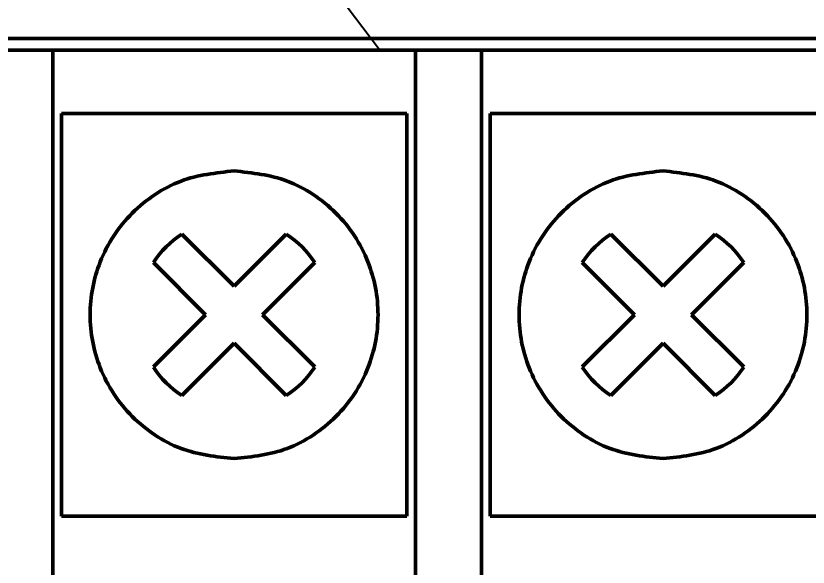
# Model space of a CAD drawing. Header units: millimetres. Extents: x 3520 to 8864, y 403 to 1747.
# Drawn here: x 5630.619 to 5632.27, y 877.465 to 878.615 of the extents above; entities that cross this region are included whole.
import ezdxf
from ezdxf import colors
from ezdxf.entities.mleader import LeaderData, LeaderLine
from ezdxf.math import Vec2, Vec3

# ---------------------------------------------------------------- set-up
doc = ezdxf.new("R2010")
doc.units = ezdxf.units.MM
doc.layers.add('main', color=5, linetype='Continuous', lineweight=50)
doc.layers.add('Ссылки', color=6, linetype='Continuous')
doc.styles.get("Standard").update_dxf_attribs({"font": 'arial.ttf'})

# ---------------------------------------------------------------- blocks, each defined once
blk = doc.blocks.new('_None')

msp = doc.modelspace()

# ---------------------------------------------------------------- linework, layer by layer
at = {"layer": 'main', "color": 0, "linetype": 'Continuous'}
for p, q in [((5635.5799, 878.5672, 1518.358), (5628.8359, 878.5672, 1518.358)), ((5630.6959, 878.5433, 1518.358), (5630.5579, 878.5433, 1518.358)), ((5630.6959, 878.4232, 1518.358), (5630.6959, 878.5433, 1518.358)), ((5631.4519, 878.5433, 1518.358), (5630.6959, 878.5433, 1518.358)), ((5631.5899, 878.5433, 1518.358), (5631.4519, 878.5433, 1518.358)), ((5631.4519, 878.5433, 1518.358), (5631.4519, 878.4232, 1518.358)), ((5631.5899, 878.4232, 1518.358), (5631.5899, 878.5433, 1518.358)), ((5632.3459, 878.5433, 1518.358), (5631.5899, 878.5433, 1518.358)), ((5630.6959, 877.4393, 1518.358), (5630.6959, 878.4232, 1518.358)), ((5631.4519, 878.4232, 1518.358), (5631.4519, 877.4393, 1518.358)), ((5631.5899, 877.4393, 1518.358), (5631.5899, 878.4232, 1518.358)), ((5631.4339, 878.4112, 1518.358), (5630.7139, 878.4112, 1518.358)), ((5630.7139, 878.4112, 1518.358), (5630.7139, 877.9912, 1518.358)), ((5631.4339, 877.9912, 1518.358), (5631.4339, 878.4112, 1518.358)), ((5632.3279, 878.4112, 1518.358), (5631.6079, 878.4112, 1518.358)), ((5631.6079, 878.4112, 1518.358), (5631.6079, 877.9912, 1518.358)), ((5630.965, 878.1595, 1518.358), (5631.0739, 878.0506, 1518.358)), ((5631.0739, 878.0506, 1518.358), (5631.1827, 878.1595, 1518.358)), ((5631.859, 878.1595, 1518.358), (5631.9679, 878.0506, 1518.358)), ((5631.9679, 878.0506, 1518.358), (5632.0767, 878.1595, 1518.358)), ((5631.0145, 877.9912, 1518.358), (5630.9056, 878.1001, 1518.358)), ((5631.2421, 878.1001, 1518.358), (5631.1333, 877.9912, 1518.358)), ((5631.9085, 877.9912, 1518.358), (5631.7996, 878.1001, 1518.358)), ((5632.1361, 878.1001, 1518.358), (5632.0273, 877.9912, 1518.358)), ((5630.7139, 877.9912, 1518.358), (5630.7139, 877.5712, 1518.358)), ((5630.9056, 877.8824, 1518.358), (5631.0145, 877.9912, 1518.358)), ((5631.1333, 877.9912, 1518.358), (5631.2421, 877.8824, 1518.358)), ((5631.4339, 877.5712, 1518.358), (5631.4339, 877.9912, 1518.358)), ((5631.6079, 877.9912, 1518.358), (5631.6079, 877.5712, 1518.358)), ((5631.7996, 877.8824, 1518.358), (5631.9085, 877.9912, 1518.358)), ((5632.0273, 877.9912, 1518.358), (5632.1361, 877.8824, 1518.358)), ((5631.0739, 877.9319, 1518.358), (5630.965, 877.823, 1518.358)), ((5631.1827, 877.823, 1518.358), (5631.0739, 877.9319, 1518.358)), ((5631.9679, 877.9319, 1518.358), (5631.859, 877.823, 1518.358)), ((5632.0767, 877.823, 1518.358), (5631.9679, 877.9319, 1518.358)), ((5630.7139, 877.5712, 1518.358), (5631.4339, 877.5712, 1518.358)), ((5631.6079, 877.5712, 1518.358), (5632.3279, 877.5712, 1518.358))]:
    msp.add_line(p, q, dxfattribs=at)
for centre, start, end in [((5631.0739, 877.9912, 1518.358), 122.9031, 147.0969), ((5631.0739, 877.9912, 1518.358), 32.9031, 57.0969), ((5631.9679, 877.9912, 1518.358), 122.9031, 147.0969), ((5631.9679, 877.9912, 1518.358), 32.9031, 57.0969), ((5631.0739, 877.9912, 1518.358), 212.9031, 237.0969), ((5631.0739, 877.9912, 1518.358), 302.9031, 327.0969), ((5631.9679, 877.9912, 1518.358), 212.9031, 237.0969), ((5631.9679, 877.9912, 1518.358), 302.9031, 327.0969)]:
    msp.add_arc(centre, 0.2004, start, end, dxfattribs=at)
for points, knots in [([(5631.0739, 877.6913, 1518.358), (5631.0362, 877.6953, 1518.358), (5630.9779, 877.7015, 1518.358), (5630.908, 877.7389, 1518.358), (5630.8603, 877.7776, 1518.358), (5630.8213, 877.8254, 1518.358), (5630.7851, 877.8953, 1518.358), (5630.7666, 877.9912, 1518.358), (5630.7851, 878.0872, 1518.358), (5630.8213, 878.1572, 1518.358), (5630.8603, 878.2049, 1518.358), (5630.908, 878.2437, 1518.358), (5630.9779, 878.281, 1518.358), (5631.0362, 878.2872, 1518.358), (5631.0739, 878.2913, 1518.358)], [0, 0, 0, 0, 0.119721, 0.184895, 0.25, 0.315173, 0.380278, 0.5, 0.619721, 0.684895, 0.75, 0.815173, 0.880279, 1, 1, 1, 1]), ([(5631.0739, 878.2913, 1518.358), (5631.1116, 878.2872, 1518.358), (5631.1699, 878.281, 1518.358), (5631.2398, 878.2436, 1518.358), (5631.2875, 878.2049, 1518.358), (5631.3265, 878.1571, 1518.358), (5631.3626, 878.0872, 1518.358), (5631.3812, 877.9912, 1518.358), (5631.3626, 877.8953, 1518.358), (5631.3265, 877.8253, 1518.358), (5631.2874, 877.7776, 1518.358), (5631.2398, 877.7388, 1518.358), (5631.1698, 877.7015, 1518.358), (5631.1116, 877.6953, 1518.358), (5631.0739, 877.6913, 1518.358)], [0, 0, 0, 0, 0.119721, 0.184895, 0.25, 0.315173, 0.380279, 0.5, 0.619722, 0.684895, 0.75, 0.815174, 0.880279, 1, 1, 1, 1]), ([(5631.9679, 877.6913, 1518.358), (5631.9302, 877.6953, 1518.358), (5631.8719, 877.7015, 1518.358), (5631.802, 877.7389, 1518.358), (5631.7543, 877.7776, 1518.358), (5631.7153, 877.8254, 1518.358), (5631.6791, 877.8953, 1518.358), (5631.6606, 877.9912, 1518.358), (5631.6791, 878.0872, 1518.358), (5631.7153, 878.1572, 1518.358), (5631.7543, 878.2049, 1518.358), (5631.802, 878.2437, 1518.358), (5631.8719, 878.281, 1518.358), (5631.9302, 878.2872, 1518.358), (5631.9679, 878.2913, 1518.358)], [0, 0, 0, 0, 0.119721, 0.184895, 0.25, 0.315173, 0.380278, 0.5, 0.619721, 0.684895, 0.75, 0.815173, 0.880279, 1, 1, 1, 1]), ([(5631.9679, 878.2913, 1518.358), (5632.0056, 878.2872, 1518.358), (5632.0639, 878.281, 1518.358), (5632.1338, 878.2436, 1518.358), (5632.1815, 878.2049, 1518.358), (5632.2205, 878.1571, 1518.358), (5632.2566, 878.0872, 1518.358), (5632.2752, 877.9912, 1518.358), (5632.2566, 877.8953, 1518.358), (5632.2205, 877.8253, 1518.358), (5632.1814, 877.7776, 1518.358), (5632.1338, 877.7388, 1518.358), (5632.0638, 877.7015, 1518.358), (5632.0056, 877.6953, 1518.358), (5631.9679, 877.6913, 1518.358)], [0, 0, 0, 0, 0.119721, 0.184895, 0.25, 0.315173, 0.380279, 0.5, 0.619722, 0.684895, 0.75, 0.815174, 0.880279, 1, 1, 1, 1])]:
    msp.add_open_spline(points, degree=3, knots=knots, dxfattribs=at)

# ---------------------------------------------------------------- leaders
at = {"layer": 'Ссылки'}
ml = msp.add_multileader_mtext('Standard', dxfattribs=at)
ml.set_content('2', color=256)
ml.set_leader_properties()
ml.set_arrow_properties(name='NONE')
ml.build(insert=Vec2(0, 0))
ml.multileader.update_dxf_attribs({"text_right_attachment_type": 6, "dogleg_length": 0, "arrow_head_size": 1.2, "scale": 0.5})
ctx = ml.context
ctx.base_point, ctx.scale, ctx.char_height, ctx.arrow_head_size, ctx.landing_gap_size, ctx.plane_origin = Vec3(5627.6795, 880.0511, 1518.358), 0.5, 1.2, 1.2, 1.2, Vec3(5673.7808, 877.7766, 1518.358)
ctx.right_attachment, ctx.text_align_type = 6, 2
notes = []
notes.append((ctx, [(0, (1, 1, 0), (5630.8743, 879.2111, 1518.358), (-1, 0), 0, [(0, [(5631.3772, 878.5436, 1518.358)], 0, [])])]))
ctx.mtext.insert, ctx.mtext.alignment, ctx.mtext.flow_direction = Vec3(5629.6743, 880.6511, 1518.358), 3, 5
for ctx, leaders in notes:
    for number, flags, end, landing, length, lines in leaders:
        leader = LeaderData()
        leader.index, (leader.has_last_leader_line, leader.has_dogleg_vector, leader.attachment_direction) = number, flags
        leader.last_leader_point, leader.dogleg_vector, leader.dogleg_length = Vec3(end), Vec3(landing), length
        for number, points, colour, breaks in lines:
            line = LeaderLine()
            line.index, line.vertices, line.color, line.breaks = number, Vec3.list(points), colors.encode_raw_color(colour), breaks
            leader.lines.append(line)
        ctx.leaders.append(leader)

doc.saveas('drawing.dxf')
